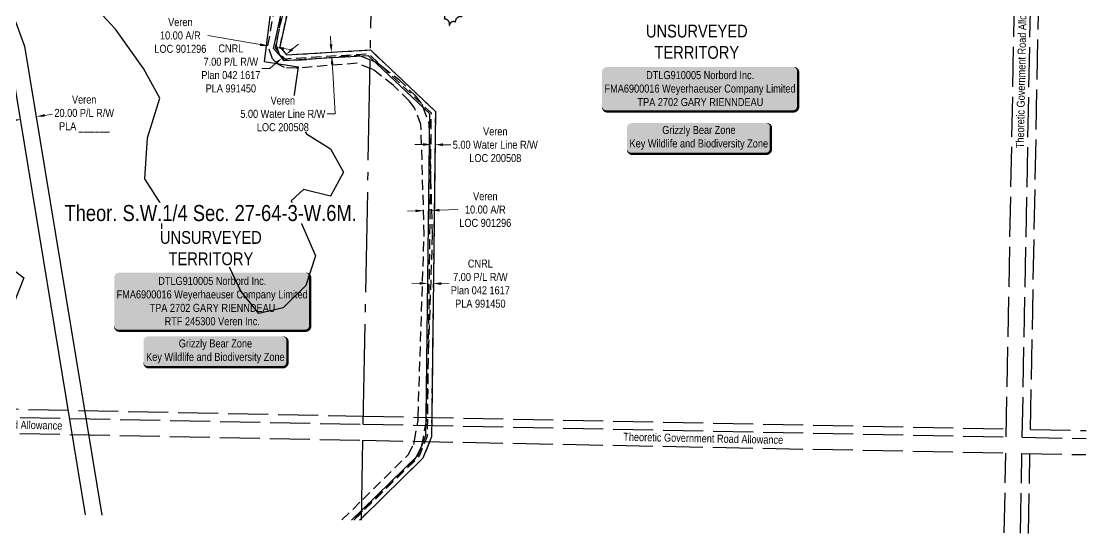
# Model space of a CAD drawing. Extents: x 407785 to 414058, y 6046536 to 6050431.
# Drawn here: x 411287 to 412633, y 6046536 to 6047175 of the extents above; entities that cross this region are included whole.
import ezdxf
from ezdxf.enums import TextEntityAlignment as Align

# ---------------------------------------------------------------- set-up
doc = ezdxf.new("R2010")
doc.units = 0
doc.header["$LTSCALE"] = 5
doc.header["$PDSIZE"] = 0.5
for name, pattern in [('0', [1, 1, 0]), ('foc-ACCESSROAD', [3.75, 2.5, -1.25]), ('foc-QUARTERLINE', [33, 25, -3, 2, -3]), ('foc-UNSURVEYED', [12.5, 10, -2.5])]:
    doc.linetypes.add(name, pattern=pattern)
doc.layers.get('Defpoints').update_dxf_attribs({"color": 9})
for name, color, linetype in [('AS-WILDLIFE-BLOCK', 131, 'Continuous'), ('C-AR', 13, 'foc-ACCESSROAD'), ('C-RW', 13, 'Continuous'), ('C-SYMBOL', 7, 'Continuous'), ('F-RW', 190, 'Continuous'), ('L-ROAD-T', 7, 'Continuous'), ('L-SECQ', 8, 'foc-QUARTERLINE'), ('L-UNS-T', 3, 'Continuous'), ('L-USEC', 7, 'foc-UNSURVEYED'), ('T-BUSH', 110, '0'), ('WETLAND', 143, 'Continuous')]:
    doc.layers.add(name, color=color, linetype=linetype)
for name, color, linetype, lineweight in [('C-AR-T', 13, 'Continuous', 9), ('C-RW-T', 13, 'Continuous', 9), ('F-RW-T', 190, 'Continuous', 9)]:
    doc.layers.add(name, color=color, linetype=linetype, lineweight=lineweight)
doc.styles.add('175L', font='ARIALN.TTF', dxfattribs={"height": 20})
doc.styles.add('80', font='ARIALN.TTF', dxfattribs={"height": 10})
doc.styles.add('80CG', font='ARIALN.TTF', dxfattribs={"height": 10})
doc.styles.add('80L', font='ARIALN.TTF', dxfattribs={"height": 10})
doc.dimstyles.new('Compass 5 000', dxfattribs={"dimscale": 5, "dimtxt": 9, "dimasz": 2, "dimexe": 0.2, "dimexo": 0.0625, "dimgap": 0.5, "dimtad": 0, "dimtih": 1, "dimtoh": 1, "dimzin": 0, "dimdsep": 46, "dimtxsty": '80CG', "dimcen": 0.1, "dimse1": 1, "dimse2": 1, "dimclrd": 256, "dimclrt": 256, "dimaunit": 1, "dimadec": 4, "dimazin": 0, "dimtfac": 0.06, "dimtofl": 0, "dimtmove": 0, "dimatfit": 1, "dimfxl": 0.2, "dimtolj": 1, "dimtzin": 0, "dimlwd": -1, "dimarcsym": 0})

# ---------------------------------------------------------------- blocks, each defined once
blk = doc.blocks.new('*D37')
at = {"layer": 'C-AR-T', "transparency": 16777216}
for p, q in [((411584.9, 6047146.7), (411519.5, 6047158)), ((411614.5, 6047141.6), (411624.3, 6047139.9))]:
    blk.add_line(p, q, dxfattribs=at)
for points in [[(411585.2, 6047148.3), (411584.6, 6047145), (411594.7, 6047145)], [(411614.7, 6047143.2), (411614.2, 6047139.9), (411604.6, 6047143.3)]]:
    blk.add_solid(points, dxfattribs=at)
at = {"layer": 'Defpoints', "color": 0, "transparency": 16777216}
for p in [(411606.6, 6047213.2), (411616.4, 6047211.5), (411594.7, 6047145)]:
    blk.add_point(p, dxfattribs=at)
at = {"layer": 'C-AR-T', "transparency": 16777216, "insert": (411485.2, 6047158), "char_height": 10, "attachment_point": 5, "style": '80CG'}
blk.add_mtext('\\A1;Veren\\P10.00 A/R\\PLOC 901296', dxfattribs=at)
blk = doc.blocks.new('*D38')
at = {"layer": 'C-AR-T', "transparency": 16777216}
for p, q in [((411673.5, 6047147), (411672.9, 6047157)), ((411675, 6047122.1), (411675.6, 6047112.1)), ((411678.6, 6047060), (411675.6, 6047112.1)), ((411668.6, 6047060), (411678.6, 6047060))]:
    blk.add_line(p, q, dxfattribs=at)
for points in [[(411675.2, 6047147.1), (411671.8, 6047146.9), (411674.1, 6047137)], [(411676.6, 6047122.2), (411673.3, 6047122), (411674.4, 6047132.1)]]:
    blk.add_solid(points, dxfattribs=at)
at = {"layer": 'Defpoints', "color": 0, "transparency": 16777216}
for p in [(411660.4, 6047136.2), (411660.7, 6047131.2), (411674.4, 6047132.1)]:
    blk.add_point(p, dxfattribs=at)
at = {"layer": 'C-AR-T', "transparency": 16777216, "insert": (411613.3, 6047060), "char_height": 10, "attachment_point": 5, "style": '80CG', "bg_fill": 3, "box_fill_scale": 1.1, "bg_fill_color": 256, "bg_fill_true_color": 13158600, "bg_fill_transparency": 0}
blk.add_mtext('\\A1;Veren\\P5.00 Water Line R/W\\PLOC 200508', dxfattribs=at)
blk = doc.blocks.new('*U30')
h = blk.add_hatch(color=255)
edge = h.paths.add_edge_path()
edge.add_line((-84, -20), (84, -20))
edge.add_arc((84, -14), 6, 270, 360)
edge.add_line((90, -14), (90, 12.5))
edge.add_arc((84, 12.5), 6, 0, 90)
edge.add_line((84, 18.5), (-84, 18.5))
edge.add_arc((-84, 12.5), 6, 90, 180)
edge.add_line((-90, 12.5), (-90, -14))
edge.add_arc((-84, -14), 6, 180, 270)
at = {"color": 131, "flags": 128}
blk.add_lwpolyline([(-84, -20, 3, 3, 0), (84, -20, 3, 3, 0.414214), (90, -14, 3, 3, 0), (90, 12.5, 3, 0, 0.414214), (84, 18.5, 0, 0, 0), (-84, 18.5, 0, 0, 0.414214), (-90, 12.5, 0, 0, 0), (-90, -14, 0, 3, 0.414214)], format="xyseb", close=True, dxfattribs=at)
at = {"color": 131, "style": '80'}
blk.add_attdef('ENTER_TEXT_001', (-36, -5), '', height=10, dxfattribs=at)
blk = doc.blocks.new('*U28')
h = blk.add_hatch(color=255)
edge = h.paths.add_edge_path()
edge.add_line((-116.5, -37), (116.5, -37))
edge.add_arc((116.5, -31), 6, 270, 360)
edge.add_line((122.5, -31), (122.5, 29.5))
edge.add_arc((116.5, 29.5), 6, 0, 90)
edge.add_line((116.5, 35.5), (-116.5, 35.5))
edge.add_arc((-116.5, 29.5), 6, 90, 180)
edge.add_line((-122.5, 29.5), (-122.5, -31))
edge.add_arc((-116.5, -31), 6, 180, 270)
at = {"color": 44, "flags": 128}
blk.add_lwpolyline([(-116.5, -37, 3, 3, 0), (116.5, -37, 3, 3, 0.414214), (122.5, -31, 3, 3, 0), (122.5, 29.5, 3, 0, 0.414214), (116.5, 35.5, 0, 0, 0), (-116.5, 35.5, 0, 0, 0.414214), (-122.5, 29.5, 0, 0, 0), (-122.5, -31, 0, 3, 0.414214)], format="xyseb", close=True, dxfattribs=at)
at = {"color": 44, "style": '80'}
blk.add_attdef('ENTER_TEXT_001', (-36, -5), '', height=10, dxfattribs=at)
blk = doc.blocks.new('*D44')
at = {"layer": 'C-RW-T', "transparency": 16777216}
for p, q in [((411315.6, 6047058.2), (411325.4, 6047059.8)), ((411276.1, 6047051.7), (411266.2, 6047050.1))]:
    blk.add_line(p, q, dxfattribs=at)
for points in [[(411275.8, 6047053.3), (411276.4, 6047050), (411286, 6047053.3)], [(411315.3, 6047059.8), (411315.8, 6047056.6), (411305.7, 6047056.6)]]:
    blk.add_solid(points, dxfattribs=at)
at = {"layer": 'Defpoints', "color": 0, "transparency": 16777216}
for p in [(411305.7, 6047056.6), (411287, 6047047.3), (411306.7, 6047050.6)]:
    blk.add_point(p, dxfattribs=at)
at = {"layer": 'C-RW-T', "transparency": 16777216, "insert": (411365, 6047059.8), "char_height": 10, "attachment_point": 5, "style": '80CG'}
blk.add_mtext('\\A1;Veren\\P20.00 P/L R/W\\PPLA ______', dxfattribs=at)
blk = doc.blocks.new('*D46')
at = {"layer": 'C-AR-T', "transparency": 16777216}
for p, q in [((411779.2, 6046938.8), (411769.2, 6046938.5)), ((411809.1, 6046939.7), (411832.1, 6046940.4))]:
    blk.add_line(p, q, dxfattribs=at)
for points in [[(411779.1, 6046940.5), (411779.2, 6046937.1), (411789.2, 6046939.1)], [(411809.1, 6046941.4), (411809.2, 6046938), (411799.2, 6046939.4)]]:
    blk.add_solid(points, dxfattribs=at)
at = {"layer": 'Defpoints', "color": 0, "transparency": 16777216}
for p in [(411788.4, 6046963.5), (411798.4, 6046963.8), (411799.2, 6046939.4)]:
    blk.add_point(p, dxfattribs=at)
at = {"layer": 'C-AR-T', "transparency": 16777216, "insert": (411866.4, 6046940.4), "char_height": 10, "attachment_point": 5, "style": '80CG'}
blk.add_mtext('\\A1;Veren\\P10.00 A/R\\PLOC 901296', dxfattribs=at)
blk = doc.blocks.new('*D47')
at = {"layer": 'C-AR-T', "transparency": 16777216}
for p, q in [((411788.5, 6047021.8), (411778.5, 6047021.9)), ((411813.5, 6047021.5), (411823.5, 6047021.4))]:
    blk.add_line(p, q, dxfattribs=at)
for points in [[(411788.5, 6047023.5), (411788.5, 6047020.1), (411798.5, 6047021.7)], [(411813.5, 6047023.2), (411813.5, 6047019.8), (411803.5, 6047021.6)]]:
    blk.add_solid(points, dxfattribs=at)
at = {"layer": 'Defpoints', "color": 0, "transparency": 16777216}
for p in [(411798.7, 6047037.6), (411803.7, 6047037.5), (411803.5, 6047021.6)]:
    blk.add_point(p, dxfattribs=at)
at = {"layer": 'C-AR-T', "transparency": 16777216, "insert": (411878.9, 6047021.4), "char_height": 10, "attachment_point": 5, "style": '80CG'}
blk.add_mtext('\\A1;Veren\\P5.00 Water Line R/W\\PLOC 200508', dxfattribs=at)
blk = doc.blocks.new('*D48')
at = {"layer": 'Defpoints', "color": 0, "transparency": 16777216}
for p in [(411795.3, 6046916.4), (411802.2, 6046916.4), (411801.4, 6046848)]:
    blk.add_point(p, dxfattribs=at)
at = {"layer": 'F-RW-T', "transparency": 16777216}
for p, q in [((411784.4, 6046848.2), (411774.4, 6046848.3)), ((411811.4, 6046847.9), (411821.4, 6046847.8))]:
    blk.add_line(p, q, dxfattribs=at)
for points in [[(411784.4, 6046849.9), (411784.4, 6046846.6), (411794.4, 6046848.1)], [(411811.4, 6046849.6), (411811.4, 6046846.2), (411801.4, 6046848)]]:
    blk.add_solid(points, dxfattribs=at)
at = {"layer": 'F-RW-T', "transparency": 16777216, "insert": (411860.2, 6046847.8), "char_height": 10, "attachment_point": 5, "style": '80CG'}
blk.add_mtext('\\A1;CNRL\\P7.00 P/L R/W\\PPlan 042 1617\\PPLA 991450', dxfattribs=at)
blk = doc.blocks.new('*U27')
h = blk.add_hatch(color=255)
edge = h.paths.add_edge_path()
edge.add_line((-116.5, -28.5), (116.5, -28.5))
edge.add_arc((116.5, -22.5), 6, 270, 360)
edge.add_line((122.5, -22.5), (122.5, 21))
edge.add_arc((116.5, 21), 6, 0, 90)
edge.add_line((116.5, 27), (-116.5, 27))
edge.add_arc((-116.5, 21), 6, 90, 180)
edge.add_line((-122.5, 21), (-122.5, -22.5))
edge.add_arc((-116.5, -22.5), 6, 180, 270)
at = {"color": 44, "flags": 128}
blk.add_lwpolyline([(-116.5, -28.5, 3, 3, 0), (116.5, -28.5, 3, 3, 0.414214), (122.5, -22.5, 3, 3, 0), (122.5, 21, 3, 0, 0.414214), (116.5, 27, 0, 0, 0), (-116.5, 27, 0, 0, 0.414214), (-122.5, 21, 0, 0, 0), (-122.5, -22.5, 0, 3, 0.414214)], format="xyseb", close=True, dxfattribs=at)
at = {"color": 44, "style": '80'}
blk.add_attdef('ENTER_TEXT_001', (-36, -5), '', height=10, dxfattribs=at)
blk = doc.blocks.new('*D67')
at = {"layer": 'Defpoints', "color": 0, "transparency": 16777216}
for p in [(411608.2, 6047134.5), (411613.5, 6047139), (411612.2, 6047129.8)]:
    blk.add_point(p, dxfattribs=at)
at = {"layer": 'F-RW-T', "transparency": 16777216}
for p, q in [((411625.1, 6047140.8), (411632.7, 6047147.3)), ((411604.6, 6047123.3), (411597, 6047116.8)), ((411597, 6047116.8), (411587, 6047116.8))]:
    blk.add_line(p, q, dxfattribs=at)
for points in [[(411624, 6047142.1), (411626.2, 6047139.6), (411617.5, 6047134.3)], [(411603.5, 6047124.6), (411605.7, 6047122), (411612.2, 6047129.8)]]:
    blk.add_solid(points, dxfattribs=at)
at = {"layer": 'F-RW-T', "transparency": 16777216, "insert": (411548.3, 6047116.8), "char_height": 10, "attachment_point": 5, "style": '80CG'}
blk.add_mtext('\\A1;CNRL\\P7.00 P/L R/W\\PPlan 042 1617\\PPLA 991450', dxfattribs=at)

msp = doc.modelspace()

# ---------------------------------------------------------------- linework, layer by layer
at = {"layer": 'C-AR'}
msp.add_line((411617.992, 6047127.771), (411617.992, 6047127.771), dxfattribs=at)
at = {"layer": 'C-AR', "flags": 128}
for points in [[(411702.137, 6046552.286), (411712.906, 6046562.807), (411784.153, 6046632.413), (411791.669, 6046651.343), (411794.115, 6046657.505), (411794.405, 6046681.456), (411799.004, 6047061.059), (411723.917, 6047131.985), (411720.93, 6047134.807), (411627.829, 6047129.298), (411615.885, 6047128.592), (411614.717, 6047129.946), (411603.931, 6047142.463), (411630.046, 6047260.637), (411630.7, 6047263.594), (411713.801, 6047310.536), (411726.856, 6047317.91), (411727.521, 6047318.286), (411901.227, 6047416.409), (411904.274, 6047418.131), (411905.642, 6047417.786), (411911.305, 6047416.362), (411924.226, 6047413.11), (412002.408, 6047393.435), (412010.351, 6047391.436), (412013.94, 6047393.522), (412121.487, 6047456.052), (412160.736, 6047449.255), (412255.412, 6047432.862), (412500.528, 6047387.356), (412532.849, 6047390.529), (412563.072, 6047393.496), (412616.927, 6047398.783), (412624.614, 6047409.58), (412629.334, 6047416.209), (412628.323, 6047425.009), (412627.953, 6047428.222), (412630.089, 6047445.264), (412631.779, 6047458.75), (412632.396, 6047459.189), (412632.887, 6047459.542)], [(412631.962, 6047411.283), (412631.21, 6047410.227), (412619.677, 6047394.024), (412562.976, 6047388.463), (412545.098, 6047386.709), (412532.752, 6047385.497), (412500.309, 6047382.314), (412254.533, 6047427.941), (412164.017, 6047443.616), (412122.428, 6047450.819), (412016.464, 6047389.197), (412011.131, 6047386.096), (412005.941, 6047387.402), (411926.077, 6047407.487), (411915.081, 6047410.257), (411904.992, 6047412.796), (411882.495, 6047400.087), (411729.315, 6047313.558), (411727.409, 6047312.483), (411716.26, 6047306.184), (411635.098, 6047260.337), (411628.992, 6047232.666), (411609.349, 6047143.816), (411618.072, 6047133.727), (411722.828, 6047139.925), (411724.049, 6047138.771), (411804.029, 6047063.153), (411799.402, 6046681.357), (411799.101, 6046656.519), (411797.005, 6046651.236), (411788.405, 6046629.58), (411712.768, 6046555.685), (411709.148, 6046552.147)]]:
    msp.add_lwpolyline(points, dxfattribs=at)
at = {"layer": 'C-RW'}
msp.add_lwpolyline([(411366.815, 6046558.929), (411271.071, 6047139.604), (411103.35, 6047595.5), (411136.574, 6047628.802), (410914.492, 6047787.843), (410838.712, 6047797.328), (410807.867, 6047795.193), (410791.026, 6047783.993), (410683.867, 6047776.53), (410682.478, 6047796.474), (410784.36, 6047803.57), (410801.205, 6047814.772), (410839.268, 6047817.407), (410922.008, 6047807.051), (411167.356, 6047631.348), (411126.521, 6047590.419), (411290.487, 6047144.727), (411387.143, 6046558.526)], dxfattribs=at)
at = {"layer": 'F-RW'}
for points in [[(411699.337, 6046552.342), (411712.961, 6046565.652), (411782.448, 6046633.54), (411789.534, 6046651.385), (411792.119, 6046657.898), (411792.406, 6046681.496), (411796.996, 6047060.176), (411723.866, 6047129.313), (411720.224, 6047132.756), (411646.384, 6047128.382), (411614.98, 6047126.521), (411611.93, 6047130.084), (411601.775, 6047141.95), (411623.288, 6047239.958)], [(411629.007, 6047232.657), (411609.349, 6047143.816), (411618.072, 6047133.727), (411722.828, 6047139.925), (411724.049, 6047138.771), (411804.029, 6047063.153), (411799.402, 6046681.356), (411799.101, 6046656.519), (411797.005, 6046651.236), (411788.405, 6046629.58), (411712.768, 6046555.685), (411709.147, 6046552.147)]]:
    msp.add_lwpolyline(points, dxfattribs=at)
at = {"layer": 'L-SECQ'}
for p, q in [((411713.762, 6046672.142), (411729.317, 6047476.243)), ((411711.44, 6046552.102), (411713.373, 6046652.038))]:
    msp.add_line(p, q, dxfattribs=at)
at = {"layer": 'L-USEC'}
for p, q in [((412517.509, 6046656.219), (412532.927, 6047460.305)), ((412537.613, 6046655.821), (412553.031, 6047459.919)), ((412547.858, 6046665.674), (412563.083, 6047459.726)), ((410920.255, 6046697.919), (411713.97, 6046682.194)), ((410910.007, 6046688.066), (411713.771, 6046672.142)), ((411713.97, 6046682.194), (412517.721, 6046666.271)), ((410909.614, 6046667.962), (411713.373, 6046652.038)), ((411713.771, 6046672.142), (412517.522, 6046656.219)), ((412547.858, 6046665.674), (412617.639, 6046664.291)), ((411713.373, 6046652.038), (412517.124, 6046636.115)), ((412537.613, 6046655.821), (412617.446, 6046654.239)), ((412515.208, 6046536.178), (412517.124, 6046636.115)), ((412535.312, 6046535.78), (412537.228, 6046635.729)), ((412537.228, 6046635.716), (412617.061, 6046634.135)), ((412545.364, 6046535.581), (412547.28, 6046635.537))]:
    msp.add_line(p, q, dxfattribs=at)
at = {"layer": 'T-BUSH', "flags": 128}
msp.add_lwpolyline([(412631.894, 6047407.764, 0.46862298), (412622.667, 6047406.092, 0.52056705), (412612.717, 6047405.136, 0.52056705), (412602.768, 6047404.18, 0.52056705), (412592.818, 6047403.224, 0.52056705), (412582.868, 6047402.269, 0.52056705), (412572.918, 6047401.313, 0.52056705), (412562.968, 6047400.357, 0.52056705), (412553.018, 6047399.401, 0.52056705), (412543.069, 6047398.445, 0.52056705), (412533.119, 6047397.489, 0.52056705), (412523.169, 6047396.533, 0.52056705), (412513.219, 6047395.577, 0.52056705), (412503.269, 6047394.621, 0.52056705), (412493.405, 6047395.727, 0.52056705), (412483.569, 6047397.505, 0.52056705), (412473.733, 6047399.283, 0.52056705), (412463.896, 6047401.061, 0.52056705), (412454.06, 6047402.839, 0.52056705), (412444.224, 6047404.617, 0.52056705), (412434.388, 6047406.395, 0.52056705), (412424.552, 6047408.173, 0.52056705), (412414.715, 6047409.952, 0.52056705), (412404.879, 6047411.73, 0.52056705), (412395.043, 6047413.508, 0.52056705), (412385.207, 6047415.286, 0.52056705), (412375.37, 6047417.064, 0.52056705), (412365.534, 6047418.842, 0.52056705), (412355.698, 6047420.62, 0.52056705), (412345.862, 6047422.398, 0.52056705), (412336.025, 6047424.176, 0.52056705), (412326.189, 6047425.954, 0.52056705), (412316.353, 6047427.732, 0.52056705), (412306.517, 6047429.51, 0.52056705), (412296.681, 6047431.288, 0.52056705), (412286.844, 6047433.066, 0.52056705), (412277.008, 6047434.844, 0.52056705), (412267.172, 6047436.622, 0.52056705), (412257.336, 6047438.4, 0.52056705), (412247.499, 6047440.178, 0.52056705), (412237.663, 6047441.956, 0.52056705), (412227.827, 6047443.734, 0.52056705), (412217.991, 6047445.512, 0.52056705), (412208.155, 6047447.29, 0.52056705), (412198.318, 6047449.069, 0.52056705), (412188.482, 6047450.847, 0.52056705), (412178.646, 6047452.625, 0.52056705), (412168.81, 6047454.403, 0.52056705), (412158.973, 6047456.181, 0.52056705), (412149.137, 6047457.959, 0.52056705), (412139.301, 6047459.737, 0.52056705), (412129.465, 6047461.515, 0.52056705), (412119.665, 6047463.072, 0.52056705), (412110.97, 6047458.142, 0.52056705), (412102.333, 6047453.111, 0.52056705), (412093.696, 6047448.08, 0.52056705), (412085.059, 6047443.049, 0.52056705), (412076.421, 6047438.018, 0.52056705), (412067.784, 6047432.987, 0.52056705), (412059.147, 6047427.956, 0.52056705), (412050.51, 6047422.924, 0.52056705), (412041.873, 6047417.893, 0.52056705), (412033.236, 6047412.862, 0.52056705), (412024.598, 6047407.831, 0.52056705), (412015.961, 6047402.8, 0.52056705), (412006.948, 6047399.246, 0.52056705), (411996.957, 6047399.538, 0.52056705), (411986.966, 6047399.831, 0.52056705), (411976.974, 6047400.123, 0.52056705), (411967.501, 6047397.733, 0.52056705), (411958.337, 6047393.741, 0.52056705), (411949.173, 6047389.75, 0.52056705), (411940.009, 6047385.758, 0.52056705), (411930.845, 6047381.767, 0.52056705), (411921.672, 6047377.857, 0.52056705), (411911.885, 6047379.888, 0.52056705), (411902.098, 6047381.918, 0.52056705), (411892.31, 6047383.949, 0.52056705), (411882.523, 6047385.98, 0.52056705), (411872.736, 6047388.01, 0.52056705), (411863.643, 6047385.757, 0.52056705), (411854.997, 6047380.741, 0.52056705), (411846.351, 6047375.724, 0.52056705), (411837.705, 6047370.708, 0.52056705), (411829.059, 6047365.692, 0.52056705), (411820.413, 6047360.676, 0.52056705), (411811.767, 6047355.66, 0.52056705), (411803.121, 6047350.644, 0.52056705), (411794.475, 6047345.628, 0.52056705), (411785.83, 6047340.612, 0.52056705), (411777.184, 6047335.596, 0.52056705), (411768.538, 6047330.58, 0.52056705), (411759.892, 6047325.564, 0.52056705), (411761.527, 6047320.194, 0.52056705), (411769.808, 6047314.596, 0.52056705), (411778.089, 6047308.997, 0.52056705), (411786.37, 6047303.399, 0.52056705), (411794.651, 6047297.801, 0.52056705), (411802.932, 6047292.202, 0.52056705), (411812.62, 6047290.066, 0.52056705), (411822.458, 6047288.295, 0.52056705), (411832.295, 6047286.524, 0.52056705), (411841.47, 6047283.118, 0.52056705), (411849.766, 6047277.541, 0.52056705), (411858.061, 6047271.964, 0.52056705), (411866.356, 6047266.387, 0.52056705), (411874.204, 6047260.355, 0.52056705), (411879.927, 6047252.16, 0.52056705), (411885.004, 6047243.938, 0.52056705), (411879.976, 6047235.299, 0.52056705), (411874.949, 6047226.659, 0.52056705), (411869.271, 6047218.473, 0.52056705), (411862.916, 6047210.758, 0.52056705), (411856.622, 6047203.009, 0.52056705), (411851.223, 6047194.821, 0.52056705), (411844.474, 6047187.475, 0.52056705), (411836.71, 6047181.18, 0.52056705), (411828.946, 6047174.885, 0.52056705), (411821.415, 6047170.438, 0.52056705), (411815.466, 6047178.471, 0.52056705), (411809.517, 6047186.503, 0.52056705), (411803.31, 6047194.256, 0.52056705), (411794.819, 6047199.529, 0.52056705), (411785.915, 6047203.38, 0.52056705), (411775.92, 6047203.457, 0.52056705), (411765.925, 6047203.534, 0.52056705), (411755.929, 6047203.611, 0.52056705), (411746.363, 6047205.566, 0.52056705), (411737.325, 6047209.835, 0.52056705), (411728.287, 6047214.105, 0.52056705), (411724.88, 6047222.663, 0.52056705), (411723.167, 6047232.51, 0.52056705), (411721.455, 6047242.358, 0.52056705), (411719.324, 6047252.115, 0.52056705), (411716.783, 6047261.782, 0.52056705), (411714.243, 6047271.45, 0.52056705), (411710.189, 6047280.346, 0.52056705), (411703.858, 6047288.081, 0.52056705), (411698.055, 6047295.17)], format="xyb", dxfattribs=at)
at = {"layer": 'WETLAND', "flags": 128}
for points in [[(411600.721, 6047211.191), (411590.022, 6047125.452), (411632.505, 6047118.631), (411624.734, 6047064.095), (411642.976, 6047035.239), (411672.896, 6047016.489), (411689.145, 6046987.246), (411672.902, 6046957.064), (411639.025, 6046965.347), (411623.583, 6046951.209), (411636.732, 6046923.015), (411654.118, 6046882.642), (411642.137, 6046845.445), (411613.881, 6046817.47), (411583.187, 6046810.484), (411560.96, 6046838.568), (411540.17, 6046882.614), (411525.446, 6046883.884), (411475.959, 6046876.761), (411461.925, 6046903.133), (411461.756, 6046946.432), (411440.748, 6046978.88), (411444.204, 6047030.104), (411459.755, 6047079.753), (411439.328, 6047116.645), (411404.316, 6047165.77), (411327.209, 6047249.441)], [(411274.979, 6046866.449), (411289.675, 6046855.167), (411268.67, 6046802.215)]]:
    msp.add_lwpolyline(points, dxfattribs=at)

# ---------------------------------------------------------------- block references
ref = msp.add_blockref('*U27', (412134.923, 6047091.65), dxfattribs=dict(xscale=1.000440123623568, yscale=1.000440123623568, zscale=1.000440123623568))
ref.add_attrib('ENTER_TEXT_001', 'DTLG910005 Norbord Inc.', (412067.454, 6047103.496), dxfattribs={"color": 44, "height": 10.0044, "style": '80'})
ref.add_attrib('ENTER_TEXT_002', 'FMA6900016 Weyerhaeuser Company Limited', (412015.416, 6047086.645), dxfattribs={"color": 44, "height": 10.0044, "style": '80'})
ref.add_attrib('ENTER_TEXT_003', 'TPA 2702 GARY RIENNDEAU', (412056.604, 6047069.793), dxfattribs={"color": 44, "height": 10.0044, "style": '80'})
at = {"layer": 'AS-WILDLIFE-BLOCK'}
ref = msp.add_blockref('*U30', (412133.499, 6047030.109), dxfattribs=dict(at, xscale=1.000002621153091, yscale=1.000002621153091, zscale=1.000002621153091))
ref.add_attrib('ENTER_TEXT_001', 'Grizzly Bear Zone', (412087.589, 6047034.908), dxfattribs={"layer": '0', "color": 131, "height": 10.00003, "style": '80'})
ref.add_attrib('ENTER_TEXT_002', 'Key Wildlife and Biodiversity Zone', (412046.726, 6047018.071), dxfattribs={"layer": '0', "color": 131, "height": 10.00003, "style": '80'})
ref = msp.add_blockref('*U30', (411529.132, 6046763.296), dxfattribs=dict(at, xscale=1.000002621153091, yscale=1.000002621153091, zscale=1.000002621153091))
ref.add_attrib('ENTER_TEXT_001', 'Grizzly Bear Zone', (411483.221, 6046768.096), dxfattribs={"layer": '0', "color": 131, "height": 10.00003, "style": '80'})
ref.add_attrib('ENTER_TEXT_002', 'Key Wildlife and Biodiversity Zone', (411442.358, 6046751.259), dxfattribs={"layer": '0', "color": 131, "height": 10.00003, "style": '80'})

# ---------------------------------------------------------------- texts
at = {"layer": 'L-ROAD-T', "style": '80L'}
for rotation, p in [(88.881623, (412536.584, 6047117.066)), (358.864936, (411237.699, 6046672.321)), (358.864936, (412138.817, 6046654.468))]:
    msp.add_text('Theoretic Government Road Allowance', height=10, rotation=rotation, dxfattribs=at).set_placement(p, align=Align.MIDDLE_CENTER)
at = {"layer": 'L-UNS-T', "color": 3, "insert": (412130.782, 6047150.092), "char_height": 15.99299, "attachment_point": 5, "style": '80L'}
msp.add_mtext_dynamic_manual_height_columns('UNSURVEYED TERRITORY', width=126.35838, gutter_width=47.479, heights=[0], dxfattribs=at)

# ---------------------------------------------------------------- dimensions: what is measured, and where the dimension line sits
at = {"layer": 'C-AR-T'}
for base, p1, p2, angle, text, picture, middle in [((411594.75, 6047144.972), (411616.413, 6047211.541), (411606.564, 6047213.245), 170.182768, 'Veren\\P10.00 A/R\\PLOC 901296', '*D37', (411485.233, 6047157.987)), ((411803.525, 6047021.613), (411798.72, 6047037.596), (411803.718, 6047037.536), 359.305721, 'Veren\\P5.00 Water Line R/W\\PLOC 200508', '*D47', (411878.909, 6047021.371)), ((411799.154, 6046939.394), (411788.44, 6046963.547), (411798.431, 6046963.843), 1.693244, 'Veren\\P10.00 A/R\\PLOC 901296', '*D46', (411866.387, 6046940.367))]:
    dim = msp.add_linear_dim(base=base, p1=p1, p2=p2, angle=angle, text=text, dimstyle='Compass 5 000', dxfattribs=at)
    dim.commit()
    dim.dimension.update_dxf_attribs({"geometry": picture, "text_midpoint": middle, "dimtype": 161})
at = {"layer": 'C-RW-T'}
dim = msp.add_aligned_dim(p1=(411286.961, 6047047.346), p2=(411306.686, 6047050.598), distance=6.056, text='Veren\\P20.00 P/L R/W\\PPLA ______', dimstyle='Compass 5 000', dxfattribs=at)
dim.commit()
dim.dimension.update_dxf_attribs({"geometry": '*D44', "text_midpoint": (411364.974, 6047059.827)})
at = {"layer": 'F-RW-T'}
dim = msp.add_linear_dim(base=(411801.422, 6046848.021), p1=(411795.254, 6046916.436), p2=(411802.25, 6046916.352), angle=359.305721, text='CNRL\\P7.00 P/L R/W\\PPlan 042 1617\\PPLA 991450', dimstyle='Compass 5 000', dxfattribs=at)
dim.commit()
dim.dimension.update_dxf_attribs({"geometry": '*D48', "text_midpoint": (411860.155, 6046847.778), "dimtype": 161})

# ---------------------------------------------------------------- next in the draw order: texts
at = {"layer": 'C-SYMBOL', "color": 3, "insert": (411523.039, 6046946.104), "char_height": 20, "width": 365.47067, "attachment_point": 2, "style": '175L', "bg_fill": 3, "box_fill_scale": 1.15, "bg_fill_color": 256, "bg_fill_true_color": 256, "bg_fill_transparency": 0}
msp.add_mtext('Theor. S.W.1/4 Sec. 27-64-3-W.6M.', dxfattribs=at)
at = {"layer": 'L-UNS-T', "color": 3, "insert": (411523.356, 6046892.139), "char_height": 16, "attachment_point": 5, "style": '80L', "bg_fill": 3, "box_fill_scale": 1.15, "bg_fill_color": 256, "bg_fill_true_color": 256, "bg_fill_transparency": 0}
msp.add_mtext_dynamic_manual_height_columns('UNSURVEYED TERRITORY', width=126.41375, gutter_width=47.5, heights=[0], dxfattribs=at)

# ---------------------------------------------------------------- next in the draw order: linework, layer by layer
at = {"layer": 'C-AR'}
for points in [[(411687.248, 6046552.581), (411713.202, 6046578.121), (411770.044, 6046634.057), (411776.906, 6046646.694), (411777.778, 6046651.619), (411782.295, 6046677.132), (411782.448, 6046681.694), (411790.057, 6046908.856), (411785.987, 6047046.557), (411778.039, 6047067.568), (411771.259, 6047076.363), (411751.386, 6047095.73), (411726.063, 6047115.377), (411723.615, 6047116.364), (411706.194, 6047123.393), (411630.583, 6047117.181), (411615.238, 6047117.892), (411607.882, 6047121.886), (411600.248, 6047128.916), (411594.735, 6047144.888), (411611.634, 6047242.546)], [(411614.039, 6047197.821), (411606.367, 6047153.489), (411605.023, 6047145.718), (411607.627, 6047138.174), (411608.874, 6047134.561), (411613.741, 6047130.079), (411615.361, 6047129.199), (411616.422, 6047128.624), (411617.992, 6047127.771), (411630.404, 6047127.315), (411646.383, 6047128.445), (411707.737, 6047133.549), (411711.049, 6047132.213), (411723.822, 6047127.059), (411728.057, 6047125.35), (411731.092, 6047124.126), (411737.504, 6047119.151), (411757.958, 6047103.282), (411778.743, 6047083.026), (411786.867, 6047072.507), (411788.475, 6047068.232), (411795.929, 6047048.527), (411796.585, 6047026.307), (411798.002, 6046978.367), (411800.058, 6046908.837), (411795.518, 6046773.301), (411792.406, 6046681.496), (411792.301, 6046676.088), (411787.894, 6046651.417), (411786.424, 6046643.4), (411786.014, 6046642.519), (411779.658, 6046630.815), (411778.118, 6046627.977), (411712.926, 6046563.826), (411701.218, 6046552.304)]]:
    msp.add_lwpolyline(points, dxfattribs=at)

# ---------------------------------------------------------------- next in the draw order: block references
ref = msp.add_blockref('*U28', (411525.023, 6046826.025), dxfattribs=dict(xscale=1.000440123623568, yscale=1.000440123623568, zscale=1.000440123623568))
ref.add_attrib('ENTER_TEXT_001', 'DTLG910005 Norbord Inc.', (411457.554, 6046846.228), dxfattribs={"color": 44, "height": 10.0044, "style": '80'})
ref.add_attrib('ENTER_TEXT_002', 'FMA6900016 Weyerhaeuser Company Limited', (411405.516, 6046829.377), dxfattribs={"color": 44, "height": 10.0044, "style": '80'})
ref.add_attrib('ENTER_TEXT_003', 'TPA 2702 GARY RIENNDEAU', (411446.704, 6046812.525), dxfattribs={"color": 44, "height": 10.0044, "style": '80'})
ref.add_attrib('ENTER_TEXT_004', 'RTF 245300 Veren Inc.', (411465.505, 6046795.81), dxfattribs={"color": 44, "height": 10.0044, "style": '80'})

# ---------------------------------------------------------------- next in the draw order: dimensions: what is measured, and where the dimension line sits
at = {"layer": 'C-AR-T'}
dim = msp.add_linear_dim(base=(411674.38, 6047132.053), p1=(411660.433, 6047136.233), p2=(411660.728, 6047131.245), angle=273.386392, text='Veren\\P5.00 Water Line R/W\\PLOC 200508', dimstyle='Compass 5 000', override={"dimtmove": 1, "dimtfill": 1}, dxfattribs=at)
dim.commit()
dim.dimension.update_dxf_attribs({"geometry": '*D38', "text_midpoint": (411668.747, 6047059.979), "dimtype": 161})

# ---------------------------------------------------------------- next in the draw order: dimensions: what is measured, and where the dimension line sits
at = {"layer": 'F-RW-T'}
dim = msp.add_aligned_dim(p1=(411613.481, 6047139.037), p2=(411608.163, 6047134.485), distance=6.182, text='CNRL\\P7.00 P/L R/W\\PPlan 042 1617\\PPLA 991450', dimstyle='Compass 5 000', dxfattribs=at)
dim.commit()
dim.dimension.update_dxf_attribs({"geometry": '*D67', "text_midpoint": (411548.254, 6047116.784)})

doc.saveas('drawing.dxf')
